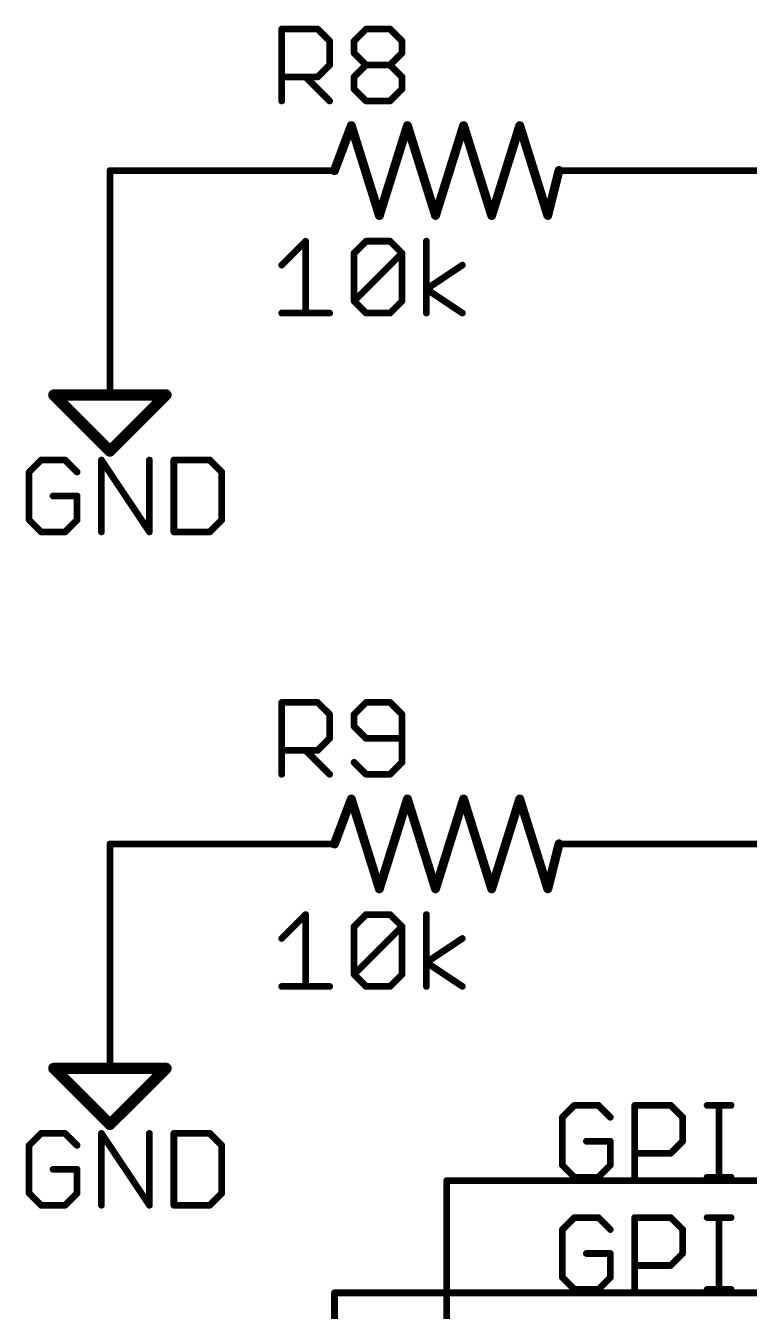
# Model space of a CAD drawing. Extents: x 6 to 173, y -6 to 152.
# Drawn here: x 26.04 to 42.4, y 45.3 to 74.4 of the extents above; entities that cross this region are included whole.
import ezdxf

# ---------------------------------------------------------------- set-up
doc = ezdxf.new("R2010")
doc.units = 0
for name, color, linetype in [('91', 94, 'CONTINUOUS'), ('94', 14, 'CONTINUOUS'), ('95', 251, 'CONTINUOUS'), ('96', 251, 'CONTINUOUS')]:
    doc.layers.add(name, color=color, linetype=linetype)

msp = doc.modelspace()

# ---------------------------------------------------------------- linework, layer by layer
at = {"layer": '91', "const_width": 0.1524}
for points in [[(30.48, 71.12), (27.94, 71.12)], [(27.94, 71.12), (27.94, 68.58)], [(43.18, 71.12), (40.64, 71.12)], [(30.48, 55.88), (27.94, 55.88)], [(27.94, 55.88), (27.94, 53.34)], [(43.18, 55.88), (40.64, 55.88)], [(83.82, 48.26), (35.56, 48.26)], [(35.56, 48.26), (35.56, 30.48)], [(86.36, 45.72), (33.02, 45.72)], [(33.02, 45.72), (33.02, 22.86)]]:
    msp.add_lwpolyline(points, dxfattribs=at)
at = {"layer": '91', "const_width": 0.0762}
for points in [[(27.94, 71.1581, 1), (27.94, 71.0819)], [(27.9781, 71.12, 1), (27.9019, 71.12)], [(30.48, 71.0819, 1), (30.48, 71.1581)], [(40.64, 71.1581, 1), (40.64, 71.0819)], [(27.9019, 68.58, 1), (27.9781, 68.58)], [(27.94, 55.9181, 1), (27.94, 55.8419)], [(27.9781, 55.88, 1), (27.9019, 55.88)], [(30.48, 55.8419, 1), (30.48, 55.9181)], [(40.64, 55.9181, 1), (40.64, 55.8419)], [(27.9019, 53.34, 1), (27.9781, 53.34)], [(35.56, 48.2981, 1), (35.56, 48.2219)], [(35.5981, 48.26, 1), (35.5219, 48.26)], [(33.02, 45.7581, 1), (33.02, 45.6819)], [(33.0581, 45.72, 1), (32.9819, 45.72)]]:
    msp.add_lwpolyline(points, format="xyb", dxfattribs=at)
at = {"layer": '94'}
for points, const_width in [([(33.02, 71.12), (33.401, 72.136)], 0.2032), ([(33.401, 72.136), (34.036, 70.104)], 0.2032), ([(34.036, 70.104), (34.671, 72.136)], 0.2032), ([(34.671, 72.136), (35.306, 70.104)], 0.2032), ([(35.306, 70.104), (35.941, 72.136)], 0.2032), ([(35.941, 72.136), (36.576, 70.104)], 0.2032), ([(36.576, 70.104), (37.211, 72.136)], 0.2032), ([(37.211, 72.136), (37.846, 70.104)], 0.2032), ([(30.48, 71.12), (33.02, 71.12)], 0.1524), ([(37.846, 70.104), (38.1, 71.12)], 0.2032), ([(40.64, 71.12), (38.1, 71.12)], 0.1524), ([(27.94, 68.58), (27.94, 66.04)], 0.1524), ([(26.67, 66.04), (29.21, 66.04)], 0.254), ([(27.94, 64.77), (26.67, 66.04)], 0.254), ([(29.21, 66.04), (27.94, 64.77)], 0.254), ([(33.02, 55.88), (33.401, 56.896)], 0.2032), ([(33.401, 56.896), (34.036, 54.864)], 0.2032), ([(34.036, 54.864), (34.671, 56.896)], 0.2032), ([(34.671, 56.896), (35.306, 54.864)], 0.2032), ([(35.306, 54.864), (35.941, 56.896)], 0.2032), ([(35.941, 56.896), (36.576, 54.864)], 0.2032), ([(36.576, 54.864), (37.211, 56.896)], 0.2032), ([(37.211, 56.896), (37.846, 54.864)], 0.2032), ([(30.48, 55.88), (33.02, 55.88)], 0.1524), ([(37.846, 54.864), (38.1, 55.88)], 0.2032), ([(40.64, 55.88), (38.1, 55.88)], 0.1524), ([(27.94, 53.34), (27.94, 50.8)], 0.1524), ([(26.67, 50.8), (29.21, 50.8)], 0.254), ([(27.94, 49.53), (26.67, 50.8)], 0.254), ([(29.21, 50.8), (27.94, 49.53)], 0.254)]:
    msp.add_lwpolyline(points, dxfattribs=dict(at, const_width=const_width))
for points, const_width in [([(33.4495, 72.1512, 1), (33.3525, 72.1208)], 0.1016), ([(33.4486, 72.1182, 1), (33.3534, 72.1538)], 0.1016), ([(34.7195, 72.1512, 1), (34.6225, 72.1208)], 0.1016), ([(34.7195, 72.1208, 1), (34.6225, 72.1512)], 0.1016), ([(35.9895, 72.1512, 1), (35.8925, 72.1208)], 0.1016), ([(35.9895, 72.1208, 1), (35.8925, 72.1512)], 0.1016), ([(37.2595, 72.1512, 1), (37.1625, 72.1208)], 0.1016), ([(37.2595, 72.1208, 1), (37.1625, 72.1512)], 0.1016), ([(30.48, 71.1581, 1), (30.48, 71.0819)], 0.0762), ([(32.9724, 71.1378, 1), (33.0676, 71.1022)], 0.1016), ([(33.02, 71.0819, 1), (33.02, 71.1581)], 0.0762), ([(38.1493, 71.1077, 1), (38.0507, 71.1323)], 0.1016), ([(38.1, 71.1581, 1), (38.1, 71.0819)], 0.0762), ([(40.64, 71.0819, 1), (40.64, 71.1581)], 0.0762), ([(33.9875, 70.1192, 1), (34.0845, 70.0888)], 0.1016), ([(33.9875, 70.0888, 1), (34.0845, 70.1192)], 0.1016), ([(35.2575, 70.1192, 1), (35.3545, 70.0888)], 0.1016), ([(35.2575, 70.0888, 1), (35.3545, 70.1192)], 0.1016), ([(36.5275, 70.1192, 1), (36.6245, 70.0888)], 0.1016), ([(36.5275, 70.0888, 1), (36.6245, 70.1192)], 0.1016), ([(37.7967, 70.1163, 1), (37.8953, 70.0917)], 0.1016), ([(37.7975, 70.0888, 1), (37.8945, 70.1192)], 0.1016), ([(27.9781, 68.58, 1), (27.9019, 68.58)], 0.0762), ([(26.67, 66.1035, 1), (26.67, 65.9765)], 0.127), ([(26.7149, 66.0849, 1), (26.6251, 65.9951)], 0.127), ([(27.9019, 66.04, 1), (27.9781, 66.04)], 0.0762), ([(29.2549, 65.9951, 1), (29.1651, 66.0849)], 0.127), ([(29.21, 65.9765, 1), (29.21, 66.1035)], 0.127), ([(27.8951, 64.8149, 1), (27.9849, 64.7251)], 0.127), ([(27.8951, 64.7251, 1), (27.9849, 64.8149)], 0.127), ([(33.4495, 56.9112, 1), (33.3525, 56.8808)], 0.1016), ([(33.4486, 56.8782, 1), (33.3534, 56.9138)], 0.1016), ([(34.7195, 56.9112, 1), (34.6225, 56.8808)], 0.1016), ([(34.7195, 56.8808, 1), (34.6225, 56.9112)], 0.1016), ([(35.9895, 56.9112, 1), (35.8925, 56.8808)], 0.1016), ([(35.9895, 56.8808, 1), (35.8925, 56.9112)], 0.1016), ([(37.2595, 56.9112, 1), (37.1625, 56.8808)], 0.1016), ([(37.2595, 56.8808, 1), (37.1625, 56.9112)], 0.1016), ([(30.48, 55.9181, 1), (30.48, 55.8419)], 0.0762), ([(32.9724, 55.8978, 1), (33.0676, 55.8622)], 0.1016), ([(33.02, 55.8419, 1), (33.02, 55.9181)], 0.0762), ([(38.1493, 55.8677, 1), (38.0507, 55.8923)], 0.1016), ([(38.1, 55.9181, 1), (38.1, 55.8419)], 0.0762), ([(40.64, 55.8419, 1), (40.64, 55.9181)], 0.0762), ([(33.9875, 54.8792, 1), (34.0845, 54.8488)], 0.1016), ([(33.9875, 54.8488, 1), (34.0845, 54.8792)], 0.1016), ([(35.2575, 54.8792, 1), (35.3545, 54.8488)], 0.1016), ([(35.2575, 54.8488, 1), (35.3545, 54.8792)], 0.1016), ([(36.5275, 54.8792, 1), (36.6245, 54.8488)], 0.1016), ([(36.5275, 54.8488, 1), (36.6245, 54.8792)], 0.1016), ([(37.7967, 54.8763, 1), (37.8953, 54.8517)], 0.1016), ([(37.7975, 54.8488, 1), (37.8945, 54.8792)], 0.1016), ([(27.9781, 53.34, 1), (27.9019, 53.34)], 0.0762), ([(26.67, 50.8635, 1), (26.67, 50.7365)], 0.127), ([(26.7149, 50.8449, 1), (26.6251, 50.7551)], 0.127), ([(29.2549, 50.7551, 1), (29.1651, 50.8449)], 0.127), ([(29.21, 50.7365, 1), (29.21, 50.8635)], 0.127), ([(27.9019, 50.8, 1), (27.9781, 50.8)], 0.0762), ([(27.8951, 49.5749, 1), (27.9849, 49.4851)], 0.127), ([(27.8951, 49.4851, 1), (27.9849, 49.5749)], 0.127)]:
    msp.add_lwpolyline(points, format="xyb", dxfattribs=dict(at, const_width=const_width))
at = {"layer": '95', "const_width": 0.1524}
for points in [[(31.8262, 72.6948), (31.8262, 74.3218)], [(31.8262, 74.3218), (32.6397, 74.3218)], [(32.6397, 74.3218), (32.9109, 74.0506)], [(33.4634, 74.0506), (33.7345, 74.3218)], [(33.7345, 74.3218), (34.2769, 74.3218)], [(34.2769, 74.3218), (34.548, 74.0506)], [(32.9109, 74.0506), (32.9109, 73.5083)], [(33.4634, 73.7795), (33.4634, 74.0506)], [(34.548, 74.0506), (34.548, 73.7795)], [(33.7345, 73.5083), (33.4634, 73.7795)], [(34.548, 73.7795), (34.2769, 73.5083)], [(32.9109, 73.5083), (32.6397, 73.2371)], [(33.4634, 73.2371), (33.7345, 73.5083)], [(33.7345, 73.5083), (34.2769, 73.5083)], [(34.2769, 73.5083), (34.548, 73.2371)], [(32.6397, 73.2371), (31.8262, 73.2371)], [(32.3685, 73.2371), (32.9109, 72.6948)], [(33.4634, 72.966), (33.4634, 73.2371)], [(33.7345, 72.6948), (33.4634, 72.966)], [(34.548, 72.966), (34.2769, 72.6948)], [(34.548, 73.2371), (34.548, 72.966)], [(34.2769, 72.6948), (33.7345, 72.6948)], [(31.8262, 57.4548), (31.8262, 59.0818)], [(31.8262, 59.0818), (32.6397, 59.0818)], [(32.6397, 59.0818), (32.9109, 58.8106)], [(33.7345, 59.0818), (33.4634, 58.8106)], [(34.2769, 59.0818), (33.7345, 59.0818)], [(34.548, 58.8106), (34.2769, 59.0818)], [(32.9109, 58.8106), (32.9109, 58.2683)], [(33.4634, 58.8106), (33.4634, 58.5395)], [(34.548, 57.726), (34.548, 58.8106)], [(33.4634, 58.5395), (33.7345, 58.2683)], [(32.9109, 58.2683), (32.6397, 57.9971)], [(33.7345, 58.2683), (34.548, 58.2683)], [(32.6397, 57.9971), (31.8262, 57.9971)], [(32.3685, 57.9971), (32.9109, 57.4548)], [(33.4634, 57.726), (33.7345, 57.4548)], [(34.2769, 57.4548), (34.548, 57.726)], [(33.7345, 57.4548), (34.2769, 57.4548)], [(38.4474, 49.9632), (38.1762, 49.692)], [(38.1762, 49.692), (38.1762, 48.6074)], [(38.9897, 49.9632), (38.4474, 49.9632)], [(39.2609, 49.692), (38.9897, 49.9632)], [(39.8134, 48.3362), (39.8134, 49.9632)], [(39.8134, 49.9632), (40.6269, 49.9632)], [(40.6269, 49.9632), (40.898, 49.692)], [(40.898, 49.692), (40.898, 49.1497)], [(41.4505, 49.9632), (41.9928, 49.9632)], [(41.7217, 48.3362), (41.7217, 49.9632)], [(39.2609, 49.1497), (38.7185, 49.1497)], [(39.2609, 48.6074), (39.2609, 49.1497)], [(40.898, 49.1497), (40.6269, 48.8785)], [(40.6269, 48.8785), (39.8134, 48.8785)], [(38.1762, 48.6074), (38.4474, 48.3362)], [(38.9897, 48.3362), (39.2609, 48.6074)], [(38.4474, 48.3362), (38.9897, 48.3362)], [(41.4505, 48.3362), (41.9928, 48.3362)], [(38.4474, 47.4232), (38.1762, 47.152)], [(38.9897, 47.4232), (38.4474, 47.4232)], [(39.2609, 47.152), (38.9897, 47.4232)], [(39.8134, 45.7962), (39.8134, 47.4232)], [(39.8134, 47.4232), (40.6269, 47.4232)], [(40.6269, 47.4232), (40.898, 47.152)], [(41.4505, 47.4232), (41.9928, 47.4232)], [(41.7217, 45.7962), (41.7217, 47.4232)], [(38.1762, 47.152), (38.1762, 46.0674)], [(40.898, 47.152), (40.898, 46.6097)], [(39.2609, 46.6097), (38.7185, 46.6097)], [(39.2609, 46.0674), (39.2609, 46.6097)], [(40.898, 46.6097), (40.6269, 46.3385)], [(40.6269, 46.3385), (39.8134, 46.3385)], [(38.1762, 46.0674), (38.4474, 45.7962)], [(38.9897, 45.7962), (39.2609, 46.0674)], [(38.4474, 45.7962), (38.9897, 45.7962)], [(41.4505, 45.7962), (41.9928, 45.7962)]]:
    msp.add_lwpolyline(points, dxfattribs=at)
at = {"layer": '95', "const_width": 0.0762}
for points in [[(31.8643, 74.3218, 1), (31.7881, 74.3218)], [(31.8262, 74.3599, 1), (31.8262, 74.2837)], [(32.6666, 74.3487, 1), (32.6128, 74.2948)], [(32.6397, 74.2837, 1), (32.6397, 74.3599)], [(33.7345, 74.3599, 1), (33.7345, 74.2837)], [(33.7615, 74.2948, 1), (33.7076, 74.3487)], [(34.3038, 74.3487, 1), (34.2499, 74.2948)], [(34.2769, 74.2837, 1), (34.2769, 74.3599)], [(32.949, 74.0506, 1), (32.8728, 74.0506)], [(32.8839, 74.0237, 1), (32.9378, 74.0776)], [(33.4364, 74.0776, 1), (33.4903, 74.0237)], [(33.5015, 74.0506, 1), (33.4253, 74.0506)], [(34.5861, 74.0506, 1), (34.5099, 74.0506)], [(34.5211, 74.0237, 1), (34.575, 74.0776)], [(33.4903, 73.8064, 1), (33.4364, 73.7525)], [(33.4253, 73.7795, 1), (33.5015, 73.7795)], [(34.5099, 73.7795, 1), (34.5861, 73.7795)], [(34.575, 73.7525, 1), (34.5211, 73.8064)], [(32.8728, 73.5083, 1), (32.949, 73.5083)], [(32.9378, 73.4814, 1), (32.8839, 73.5352)], [(33.7345, 73.5464, 1), (33.7345, 73.4702)], [(33.7615, 73.4814, 1), (33.7076, 73.5352)], [(33.7076, 73.4814, 1), (33.7615, 73.5352)], [(34.3038, 73.5352, 1), (34.2499, 73.4814)], [(34.2499, 73.5352, 1), (34.3038, 73.4814)], [(34.2769, 73.4702, 1), (34.2769, 73.5464)], [(31.8262, 73.2752, 1), (31.8262, 73.199)], [(32.3955, 73.2641, 1), (32.3416, 73.2102)], [(32.6128, 73.2641, 1), (32.6666, 73.2102)], [(32.6397, 73.199, 1), (32.6397, 73.2752)], [(33.4364, 73.2641, 1), (33.4903, 73.2102)], [(33.4903, 72.9929, 1), (33.4364, 72.939)], [(33.5015, 73.2371, 1), (33.4253, 73.2371)], [(34.5861, 73.2371, 1), (34.5099, 73.2371)], [(34.5211, 73.2102, 1), (34.575, 73.2641)], [(34.575, 72.939, 1), (34.5211, 72.9929)], [(32.8839, 72.6679, 1), (32.9378, 72.7217)], [(33.4253, 72.966, 1), (33.5015, 72.966)], [(33.7345, 72.7329, 1), (33.7345, 72.6567)], [(33.7076, 72.6679, 1), (33.7615, 72.7217)], [(34.2499, 72.7217, 1), (34.3038, 72.6679)], [(34.2769, 72.6567, 1), (34.2769, 72.7329)], [(34.5099, 72.966, 1), (34.5861, 72.966)], [(31.7881, 72.6948, 1), (31.8643, 72.6948)], [(31.8643, 59.0818, 1), (31.7881, 59.0818)], [(31.8262, 59.1199, 1), (31.8262, 59.0437)], [(32.6666, 59.1087, 1), (32.6128, 59.0548)], [(32.6397, 59.0437, 1), (32.6397, 59.1199)], [(33.7345, 59.1199, 1), (33.7345, 59.0437)], [(33.7615, 59.0548, 1), (33.7076, 59.1087)], [(34.3038, 59.1087, 1), (34.2499, 59.0548)], [(34.2769, 59.0437, 1), (34.2769, 59.1199)], [(32.949, 58.8106, 1), (32.8728, 58.8106)], [(32.8839, 58.7837, 1), (32.9378, 58.8376)], [(33.4364, 58.8376, 1), (33.4903, 58.7837)], [(33.5015, 58.8106, 1), (33.4253, 58.8106)], [(34.5861, 58.8106, 1), (34.5099, 58.8106)], [(34.5211, 58.7837, 1), (34.575, 58.8376)], [(33.4903, 58.5664, 1), (33.4364, 58.5125)], [(33.4253, 58.5395, 1), (33.5015, 58.5395)], [(32.8728, 58.2683, 1), (32.949, 58.2683)], [(32.9378, 58.2414, 1), (32.8839, 58.2952)], [(33.7345, 58.3064, 1), (33.7345, 58.2302)], [(33.7076, 58.2414, 1), (33.7615, 58.2952)], [(34.548, 58.2302, 1), (34.548, 58.3064)], [(31.8262, 58.0352, 1), (31.8262, 57.959)], [(32.3955, 58.0241, 1), (32.3416, 57.9702)], [(32.6128, 58.0241, 1), (32.6666, 57.9702)], [(32.6397, 57.959, 1), (32.6397, 58.0352)], [(33.4903, 57.7529, 1), (33.4364, 57.699)], [(34.5099, 57.726, 1), (34.5861, 57.726)], [(34.575, 57.699, 1), (34.5211, 57.7529)], [(31.7881, 57.4548, 1), (31.8643, 57.4548)], [(32.8839, 57.4279, 1), (32.9378, 57.4817)], [(33.7345, 57.4929, 1), (33.7345, 57.4167)], [(33.7076, 57.4279, 1), (33.7615, 57.4817)], [(34.2499, 57.4817, 1), (34.3038, 57.4279)], [(34.2769, 57.4167, 1), (34.2769, 57.4929)], [(38.2143, 49.692, 1), (38.1381, 49.692)], [(38.1493, 49.719, 1), (38.2031, 49.6651)], [(38.4474, 50.0013, 1), (38.4474, 49.9251)], [(38.4743, 49.9362, 1), (38.4204, 49.9901)], [(39.0166, 49.9901, 1), (38.9628, 49.9362)], [(38.9897, 49.9251, 1), (38.9897, 50.0013)], [(39.2339, 49.6651, 1), (39.2878, 49.719)], [(39.8515, 49.9632, 1), (39.7753, 49.9632)], [(39.8134, 50.0013, 1), (39.8134, 49.9251)], [(40.6538, 49.9901, 1), (40.5999, 49.9362)], [(40.6269, 49.9251, 1), (40.6269, 50.0013)], [(40.9361, 49.692, 1), (40.8599, 49.692)], [(40.8711, 49.6651, 1), (40.925, 49.719)], [(41.4505, 50.0013, 1), (41.4505, 49.9251)], [(41.7598, 49.9632, 1), (41.6836, 49.9632)], [(41.9928, 49.9251, 1), (41.9928, 50.0013)], [(38.7185, 49.1878, 1), (38.7185, 49.1116)], [(39.299, 49.1497, 1), (39.2228, 49.1497)], [(39.2609, 49.1116, 1), (39.2609, 49.1878)], [(40.8599, 49.1497, 1), (40.9361, 49.1497)], [(40.925, 49.1228, 1), (40.8711, 49.1766)], [(39.8134, 48.9166, 1), (39.8134, 48.8404)], [(40.5999, 48.9055, 1), (40.6538, 48.8516)], [(40.6269, 48.8404, 1), (40.6269, 48.9166)], [(38.2031, 48.6343, 1), (38.1493, 48.5804)], [(38.1381, 48.6074, 1), (38.2143, 48.6074)], [(39.2228, 48.6074, 1), (39.299, 48.6074)], [(39.2878, 48.5804, 1), (39.2339, 48.6343)], [(38.4474, 48.3743, 1), (38.4474, 48.2981)], [(38.4204, 48.3093, 1), (38.4743, 48.3631)], [(38.9628, 48.3631, 1), (39.0166, 48.3093)], [(38.9897, 48.2981, 1), (38.9897, 48.3743)], [(39.7753, 48.3362, 1), (39.8515, 48.3362)], [(41.4505, 48.3743, 1), (41.4505, 48.2981)], [(41.6836, 48.3362, 1), (41.7598, 48.3362)], [(41.9928, 48.2981, 1), (41.9928, 48.3743)], [(38.4474, 47.4613, 1), (38.4474, 47.3851)], [(38.4743, 47.3962, 1), (38.4204, 47.4501)], [(39.0166, 47.4501, 1), (38.9628, 47.3962)], [(38.9897, 47.3851, 1), (38.9897, 47.4613)], [(39.8515, 47.4232, 1), (39.7753, 47.4232)], [(39.8134, 47.4613, 1), (39.8134, 47.3851)], [(40.6538, 47.4501, 1), (40.5999, 47.3962)], [(40.6269, 47.3851, 1), (40.6269, 47.4613)], [(41.4505, 47.4613, 1), (41.4505, 47.3851)], [(41.7598, 47.4232, 1), (41.6836, 47.4232)], [(41.9928, 47.3851, 1), (41.9928, 47.4613)], [(38.2143, 47.152, 1), (38.1381, 47.152)], [(38.1493, 47.179, 1), (38.2031, 47.1251)], [(39.2339, 47.1251, 1), (39.2878, 47.179)], [(40.9361, 47.152, 1), (40.8599, 47.152)], [(40.8711, 47.1251, 1), (40.925, 47.179)], [(38.7185, 46.6478, 1), (38.7185, 46.5716)], [(39.299, 46.6097, 1), (39.2228, 46.6097)], [(39.2609, 46.5716, 1), (39.2609, 46.6478)], [(40.8599, 46.6097, 1), (40.9361, 46.6097)], [(40.925, 46.5828, 1), (40.8711, 46.6366)], [(39.8134, 46.3766, 1), (39.8134, 46.3004)], [(40.5999, 46.3655, 1), (40.6538, 46.3116)], [(40.6269, 46.3004, 1), (40.6269, 46.3766)], [(38.2031, 46.0943, 1), (38.1493, 46.0404)], [(38.1381, 46.0674, 1), (38.2143, 46.0674)], [(39.2228, 46.0674, 1), (39.299, 46.0674)], [(39.2878, 46.0404, 1), (39.2339, 46.0943)], [(38.4474, 45.8343, 1), (38.4474, 45.7581)], [(38.4204, 45.7693, 1), (38.4743, 45.8231)], [(38.9628, 45.8231, 1), (39.0166, 45.7693)], [(38.9897, 45.7581, 1), (38.9897, 45.8343)], [(39.7753, 45.7962, 1), (39.8515, 45.7962)], [(41.4505, 45.8343, 1), (41.4505, 45.7581)], [(41.6836, 45.7962, 1), (41.7598, 45.7962)], [(41.9928, 45.7581, 1), (41.9928, 45.8343)]]:
    msp.add_lwpolyline(points, format="xyb", dxfattribs=at)
at = {"layer": '96', "const_width": 0.1524}
for points in [[(31.8262, 68.9789), (32.3685, 69.5212)], [(32.3685, 69.5212), (32.3685, 67.8942)], [(33.4634, 69.25), (33.7345, 69.5212)], [(33.7345, 69.5212), (34.2769, 69.5212)], [(34.2769, 69.5212), (34.548, 69.25)], [(35.1005, 67.8942), (35.1005, 69.5212)], [(33.4634, 68.1654), (33.4634, 69.25)], [(33.4634, 68.1654), (34.548, 69.25)], [(34.548, 69.25), (34.548, 68.1654)], [(35.1005, 68.4365), (35.914, 68.9789)], [(35.914, 67.8942), (35.1005, 68.4365)], [(33.7345, 67.8942), (33.4634, 68.1654)], [(34.548, 68.1654), (34.2769, 67.8942)], [(31.8262, 67.8942), (32.9109, 67.8942)], [(34.2769, 67.8942), (33.7345, 67.8942)], [(26.3824, 64.5682), (26.1112, 64.297)], [(26.9247, 64.5682), (26.3824, 64.5682)], [(27.1959, 64.297), (26.9247, 64.5682)], [(27.7484, 62.9412), (27.7484, 64.5682)], [(27.7484, 64.5682), (28.833, 62.9412)], [(28.833, 62.9412), (28.833, 64.5682)], [(29.3855, 64.5682), (29.3855, 62.9412)], [(30.199, 64.5682), (29.3855, 64.5682)], [(30.4702, 64.297), (30.199, 64.5682)], [(26.1112, 64.297), (26.1112, 63.2124)], [(30.4702, 63.2124), (30.4702, 64.297)], [(27.1959, 63.7547), (26.6535, 63.7547)], [(27.1959, 63.2124), (27.1959, 63.7547)], [(26.1112, 63.2124), (26.3824, 62.9412)], [(26.9247, 62.9412), (27.1959, 63.2124)], [(30.199, 62.9412), (30.4702, 63.2124)], [(26.3824, 62.9412), (26.9247, 62.9412)], [(29.3855, 62.9412), (30.199, 62.9412)], [(31.8262, 53.7389), (32.3685, 54.2812)], [(32.3685, 54.2812), (32.3685, 52.6542)], [(33.4634, 54.01), (33.7345, 54.2812)], [(33.7345, 54.2812), (34.2769, 54.2812)], [(34.2769, 54.2812), (34.548, 54.01)], [(35.1005, 52.6542), (35.1005, 54.2812)], [(33.4634, 52.9254), (33.4634, 54.01)], [(33.4634, 52.9254), (34.548, 54.01)], [(34.548, 54.01), (34.548, 52.9254)], [(35.1005, 53.1965), (35.914, 53.7389)], [(35.914, 52.6542), (35.1005, 53.1965)], [(33.7345, 52.6542), (33.4634, 52.9254)], [(34.548, 52.9254), (34.2769, 52.6542)], [(31.8262, 52.6542), (32.9109, 52.6542)], [(34.2769, 52.6542), (33.7345, 52.6542)], [(26.3824, 49.3282), (26.1112, 49.057)], [(26.9247, 49.3282), (26.3824, 49.3282)], [(27.1959, 49.057), (26.9247, 49.3282)], [(27.7484, 47.7012), (27.7484, 49.3282)], [(27.7484, 49.3282), (28.833, 47.7012)], [(28.833, 47.7012), (28.833, 49.3282)], [(29.3855, 49.3282), (29.3855, 47.7012)], [(30.199, 49.3282), (29.3855, 49.3282)], [(30.4702, 49.057), (30.199, 49.3282)], [(26.1112, 49.057), (26.1112, 47.9724)], [(30.4702, 47.9724), (30.4702, 49.057)], [(27.1959, 48.5147), (26.6535, 48.5147)], [(27.1959, 47.9724), (27.1959, 48.5147)], [(26.1112, 47.9724), (26.3824, 47.7012)], [(26.9247, 47.7012), (27.1959, 47.9724)], [(30.199, 47.7012), (30.4702, 47.9724)], [(26.3824, 47.7012), (26.9247, 47.7012)], [(29.3855, 47.7012), (30.199, 47.7012)]]:
    msp.add_lwpolyline(points, dxfattribs=at)
at = {"layer": '96', "const_width": 0.0762}
for points in [[(32.4066, 69.5212, 1), (32.3304, 69.5212)], [(32.3955, 69.4942, 1), (32.3416, 69.5481)], [(33.7345, 69.5593, 1), (33.7345, 69.4831)], [(33.7615, 69.4942, 1), (33.7076, 69.5481)], [(34.3038, 69.5481, 1), (34.2499, 69.4942)], [(34.2769, 69.4831, 1), (34.2769, 69.5593)], [(35.1386, 69.5212, 1), (35.0624, 69.5212)], [(33.4364, 69.277, 1), (33.4903, 69.2231)], [(33.5015, 69.25, 1), (33.4253, 69.25)], [(34.5861, 69.25, 1), (34.5099, 69.25)], [(34.575, 69.2231, 1), (34.5211, 69.277)], [(34.5211, 69.2231, 1), (34.575, 69.277)], [(31.7993, 69.0058, 1), (31.8531, 68.9519)], [(35.9351, 68.9472, 1), (35.8929, 69.0106)], [(35.1216, 68.4682, 1), (35.0794, 68.4048)], [(35.0794, 68.4682, 1), (35.1216, 68.4048)], [(33.4903, 68.1923, 1), (33.4364, 68.1384)], [(33.4364, 68.1923, 1), (33.4903, 68.1384)], [(33.4253, 68.1654, 1), (33.5015, 68.1654)], [(34.5099, 68.1654, 1), (34.5861, 68.1654)], [(34.575, 68.1384, 1), (34.5211, 68.1923)], [(31.8262, 67.9323, 1), (31.8262, 67.8561)], [(32.3304, 67.8942, 1), (32.4066, 67.8942)], [(32.9109, 67.8561, 1), (32.9109, 67.9323)], [(33.7345, 67.9323, 1), (33.7345, 67.8561)], [(33.7076, 67.8673, 1), (33.7615, 67.9211)], [(34.2499, 67.9211, 1), (34.3038, 67.8673)], [(34.2769, 67.8561, 1), (34.2769, 67.9323)], [(35.0624, 67.8942, 1), (35.1386, 67.8942)], [(35.8929, 67.8625, 1), (35.9351, 67.9259)], [(26.3824, 64.6063, 1), (26.3824, 64.5301)], [(26.4093, 64.5412, 1), (26.3554, 64.5951)], [(26.9516, 64.5951, 1), (26.8978, 64.5412)], [(26.9247, 64.5301, 1), (26.9247, 64.6063)], [(27.7865, 64.5682, 1), (27.7103, 64.5682)], [(27.7801, 64.5893, 1), (27.7167, 64.5471)], [(28.8711, 64.5682, 1), (28.7949, 64.5682)], [(29.4236, 64.5682, 1), (29.3474, 64.5682)], [(29.3855, 64.6063, 1), (29.3855, 64.5301)], [(30.2259, 64.5951, 1), (30.1721, 64.5412)], [(30.199, 64.5301, 1), (30.199, 64.6063)], [(26.1493, 64.297, 1), (26.0731, 64.297)], [(26.0843, 64.324, 1), (26.1381, 64.2701)], [(27.1689, 64.2701, 1), (27.2228, 64.324)], [(30.5083, 64.297, 1), (30.4321, 64.297)], [(30.4432, 64.2701, 1), (30.4971, 64.324)], [(26.6535, 63.7928, 1), (26.6535, 63.7166)], [(27.234, 63.7547, 1), (27.1578, 63.7547)], [(27.1959, 63.7166, 1), (27.1959, 63.7928)], [(26.1381, 63.2393, 1), (26.0843, 63.1854)], [(26.0731, 63.2124, 1), (26.1493, 63.2124)], [(27.1578, 63.2124, 1), (27.234, 63.2124)], [(27.2228, 63.1854, 1), (27.1689, 63.2393)], [(30.4321, 63.2124, 1), (30.5083, 63.2124)], [(30.4971, 63.1854, 1), (30.4432, 63.2393)], [(26.3824, 62.9793, 1), (26.3824, 62.9031)], [(26.3554, 62.9143, 1), (26.4093, 62.9681)], [(26.8978, 62.9681, 1), (26.9516, 62.9143)], [(26.9247, 62.9031, 1), (26.9247, 62.9793)], [(27.7103, 62.9412, 1), (27.7865, 62.9412)], [(28.7949, 62.9412, 1), (28.8711, 62.9412)], [(28.8013, 62.9201, 1), (28.8647, 62.9623)], [(29.3855, 62.9793, 1), (29.3855, 62.9031)], [(29.3474, 62.9412, 1), (29.4236, 62.9412)], [(30.1721, 62.9681, 1), (30.2259, 62.9143)], [(30.199, 62.9031, 1), (30.199, 62.9793)], [(32.4066, 54.2812, 1), (32.3304, 54.2812)], [(32.3955, 54.2542, 1), (32.3416, 54.3081)], [(33.7345, 54.3193, 1), (33.7345, 54.2431)], [(33.7615, 54.2542, 1), (33.7076, 54.3081)], [(34.3038, 54.3081, 1), (34.2499, 54.2542)], [(34.2769, 54.2431, 1), (34.2769, 54.3193)], [(35.1386, 54.2812, 1), (35.0624, 54.2812)], [(33.4364, 54.037, 1), (33.4903, 53.9831)], [(33.5015, 54.01, 1), (33.4253, 54.01)], [(34.5861, 54.01, 1), (34.5099, 54.01)], [(34.575, 53.9831, 1), (34.5211, 54.037)], [(34.5211, 53.9831, 1), (34.575, 54.037)], [(31.7993, 53.7658, 1), (31.8531, 53.7119)], [(35.9351, 53.7072, 1), (35.8929, 53.7706)], [(35.1216, 53.2282, 1), (35.0794, 53.1648)], [(35.0794, 53.2282, 1), (35.1216, 53.1648)], [(33.4903, 52.9523, 1), (33.4364, 52.8984)], [(33.4364, 52.9523, 1), (33.4903, 52.8984)], [(33.4253, 52.9254, 1), (33.5015, 52.9254)], [(34.5099, 52.9254, 1), (34.5861, 52.9254)], [(34.575, 52.8984, 1), (34.5211, 52.9523)], [(31.8262, 52.6923, 1), (31.8262, 52.6161)], [(32.3304, 52.6542, 1), (32.4066, 52.6542)], [(32.9109, 52.6161, 1), (32.9109, 52.6923)], [(33.7345, 52.6923, 1), (33.7345, 52.6161)], [(33.7076, 52.6273, 1), (33.7615, 52.6811)], [(34.2499, 52.6811, 1), (34.3038, 52.6273)], [(34.2769, 52.6161, 1), (34.2769, 52.6923)], [(35.0624, 52.6542, 1), (35.1386, 52.6542)], [(35.8929, 52.6225, 1), (35.9351, 52.6859)], [(26.3824, 49.3663, 1), (26.3824, 49.2901)], [(26.4093, 49.3012, 1), (26.3554, 49.3551)], [(26.9516, 49.3551, 1), (26.8978, 49.3012)], [(26.9247, 49.2901, 1), (26.9247, 49.3663)], [(27.7865, 49.3282, 1), (27.7103, 49.3282)], [(27.7801, 49.3493, 1), (27.7167, 49.3071)], [(28.8711, 49.3282, 1), (28.7949, 49.3282)], [(29.4236, 49.3282, 1), (29.3474, 49.3282)], [(29.3855, 49.3663, 1), (29.3855, 49.2901)], [(30.2259, 49.3551, 1), (30.1721, 49.3012)], [(30.199, 49.2901, 1), (30.199, 49.3663)], [(26.1493, 49.057, 1), (26.0731, 49.057)], [(26.0843, 49.084, 1), (26.1381, 49.0301)], [(27.1689, 49.0301, 1), (27.2228, 49.084)], [(30.5083, 49.057, 1), (30.4321, 49.057)], [(30.4432, 49.0301, 1), (30.4971, 49.084)], [(26.6535, 48.5528, 1), (26.6535, 48.4766)], [(27.234, 48.5147, 1), (27.1578, 48.5147)], [(27.1959, 48.4766, 1), (27.1959, 48.5528)], [(26.1381, 47.9993, 1), (26.0843, 47.9454)], [(26.0731, 47.9724, 1), (26.1493, 47.9724)], [(27.1578, 47.9724, 1), (27.234, 47.9724)], [(27.2228, 47.9454, 1), (27.1689, 47.9993)], [(30.4321, 47.9724, 1), (30.5083, 47.9724)], [(30.4971, 47.9454, 1), (30.4432, 47.9993)], [(26.3824, 47.7393, 1), (26.3824, 47.6631)], [(26.3554, 47.6743, 1), (26.4093, 47.7281)], [(26.8978, 47.7281, 1), (26.9516, 47.6743)], [(26.9247, 47.6631, 1), (26.9247, 47.7393)], [(27.7103, 47.7012, 1), (27.7865, 47.7012)], [(28.7949, 47.7012, 1), (28.8711, 47.7012)], [(28.8013, 47.6801, 1), (28.8647, 47.7223)], [(29.3855, 47.7393, 1), (29.3855, 47.6631)], [(29.3474, 47.7012, 1), (29.4236, 47.7012)], [(30.1721, 47.7281, 1), (30.2259, 47.6743)], [(30.199, 47.6631, 1), (30.199, 47.7393)]]:
    msp.add_lwpolyline(points, format="xyb", dxfattribs=at)

doc.saveas('drawing.dxf')
